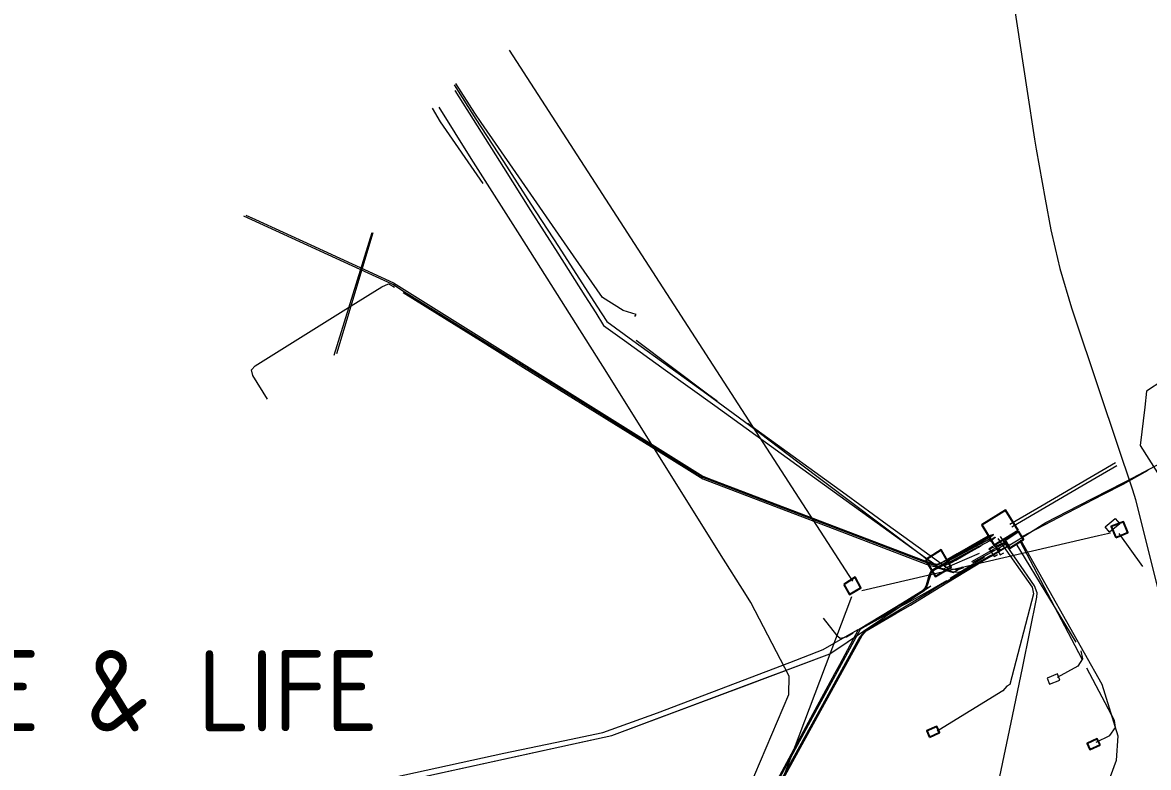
# Model space of a CAD drawing. Header units: metres. Extents: x 507606 to 508087, y 6966978 to 6967359.
# Drawn here: x 507727.2 to 507782.8, y 6967269.5 to 6967306.2 of the extents above; entities that cross this region are included whole.
import ezdxf

# ---------------------------------------------------------------- set-up
doc = ezdxf.new("R2010")
doc.units = ezdxf.units.M
for name, color, linetype, lineweight, true_color in [('C_FEAT', 7, 'EXISTING_COMMUNICATIONS', 0, 0xb061ff), ('C_UG_LINES', 7, 'EXISTING_COMMUNICATIONS', 0, 0xb061ff), ('E_FEAT', 7, 'EXISTING_ELECTRICITY', 0, 0xff2e2e), ('E_UG_LINES', 7, 'EXISTING_ELECTRICITY_UG', 0, 0xff2e2e)]:
    doc.layers.add(name, color=color, linetype=linetype, lineweight=lineweight, true_color=true_color)
for name, color, linetype in [('C_MANHOLE_PIT', 252, 'Continuous'), ('C_TEXT_5.0', 4, 'Continuous'), ('DR_GRATE', 142, 'Continuous')]:
    doc.layers.add(name, color=color, linetype=linetype)
for name, color, linetype, lineweight in [('D_UG_PIPES', 142, 'EXIST_SWD', 0), ('RW_UG_PIPES', 160, 'EXISTING_WAT_RECYCLED', 0), ('S_RM_UG_PIPES', 35, 'EXIST_RISINGMAIN', 0), ('W_AG_PIPES_N', 160, 'EXISTING_WATER', 0)]:
    doc.layers.add(name, color=color, linetype=linetype, lineweight=lineweight)
doc.layers.add('E_MANHOLE_PIT', color=7, linetype='Continuous', true_color=0xff2e2e)
doc.styles.add('ISOCP', font='isocp.shx')
doc.styles.get("Standard").update_dxf_attribs({"font": 'ARIALN.TTF'})
doc.linetypes.add('EXIST_RISINGMAIN', pattern='A,5,-2.5,5,-2,["RM",Standard,S=2.5,R=0,X=0,Y=-1.25],-5,5,-2.5,5,-2.5', length=34.5)
doc.linetypes.add('EXIST_SWD', pattern='A,5,-2.5,5,-2,["SWD",Standard,S=2.5,R=0,X=0,Y=-1.25],-8,5,-2.5,5,-2.5', length=37.5)
doc.linetypes.add('EXISTING_COMMUNICATIONS', pattern='A,2,-2,2,-2,2,-2,["COMS",Standard,S=2.5,R=0,X=0,Y=-1.25],-9.75,2,-2,2,-2', length=29.75)
doc.linetypes.add('EXISTING_ELECTRICITY', pattern='A,2,-2,2,-2,2,-2,["E",Standard,S=2.5,R=0,X=0,Y=-1.25],-3.4,2,-2,2,-2', length=23.4)
doc.linetypes.add('EXISTING_ELECTRICITY_UG', pattern='A,2,-2,2,-2,2,-2,["E-UG",Standard,S=2.5,R=0,X=0,Y=-1.25],-9.15,2,-2,2,-2', length=29.15)
doc.linetypes.add('EXISTING_WAT_RECYCLED', pattern='A,2,-2,2,-2,2,-2,["R",Standard,S=2.5,R=0,X=0,Y=-1.25],-4.4,2,-2,2,-2', length=24.4)
doc.linetypes.add('EXISTING_WATER', pattern='A,2,-2,2,-2,2,-2,["W",Standard,S=2.5,R=0,X=0,Y=-1.25],-4.4,2,-2,2,-2', length=24.4)

# ---------------------------------------------------------------- blocks, each defined once
blk = doc.blocks.new('XE_SURVEY')
at = {"layer": 'C_FEAT', "flags": 128}
blk.add_lwpolyline([(507703.465, 6967252.236), (507704.211, 6967250.918), (507704.289, 6967250.902), (507707.212, 6967252.651), (507711.503, 6967255.217), (507711.932, 6967255.474), (507714.077, 6967256.757), (507715.78, 6967257.806), (507716.204, 6967258.07), (507717.902, 6967259.128), (507718.326, 6967259.393), (507720.514, 6967260.602), (507722.735, 6967261.815), (507727.321, 6967263.728), (507729.675, 6967264.57), (507732.029, 6967265.412), (507732.509, 6967265.554), (507734.917, 6967266.226), (507737.806, 6967267.031), (507739.763, 6967267.446), (507742.208, 6967267.967), (507742.697, 6967268.073), (507744.651, 6967268.499), (507745.139, 6967268.606), (507750.024, 6967269.671), (507752.955, 6967270.314), (507756.285, 6967271.045), (507762.841, 6967273.497), (507767.04, 6967275.066), (507771.667, 6967278.175), (507772.033, 6967278.421)], dxfattribs=at)
at = {"layer": 'C_MANHOLE_PIT', "flags": 128}
for points in [[(507776.351, 6967281.162), (507775.722, 6967282.167), (507774.553, 6967281.436), (507775.169, 6967280.436), (507776.351, 6967281.162)], [(507771.767, 6967279.711), (507772.264, 6967278.889), (507773.039, 6967279.35), (507772.54, 6967280.204), (507771.767, 6967279.711)], [(507771.959, 6967270.958), (507772.46, 6967271.179), (507772.333, 6967271.479), (507771.828, 6967271.263), (507771.959, 6967270.958)]]:
    blk.add_lwpolyline(points, dxfattribs=at)
at = {"layer": 'C_UG_LINES'}
blk.add_line((507775.066, 6967280.747), (507775.195, 6967280.823), dxfattribs=at)
at = {"layer": 'C_UG_LINES', "flags": 128}
for points in [[(507775.08, 6967280.944), (507774.849, 6967280.886), (507773.327, 6967279.999), (507772.426, 6967279.474), (507772.225, 6967279.425), (507772.053, 6967279.477), (507771.052, 6967279.858), (507768.716, 6967280.748), (507763.576, 6967282.705), (507760.773, 6967283.775), (507745.913, 6967293.017), (507745.488, 6967293.281), (507745.428, 6967293.319), (507738.107, 6967296.677)], [(507738.194, 6967296.731), (507738.682, 6967296.507), (507741.409, 6967295.256), (507745.499, 6967293.38), (507760.765, 6967283.843), (507761.227, 6967283.655), (507772.008, 6967279.563), (507772.355, 6967279.504), (507772.732, 6967279.646), (507772.92, 6967279.749), (507773.358, 6967279.989), (507774.902, 6967280.834), (507775.123, 6967280.928)], [(507744.471, 6967295.854), (507742.678, 6967289.887)], [(507739.268, 6967287.649), (507738.544, 6967288.811), (507738.489, 6967289.084), (507738.669, 6967289.286), (507743.399, 6967292.25), (507744.912, 6967293.197), (507745.239, 6967293.345), (507745.466, 6967293.228), (507745.551, 6967293.175)], [(507745.976, 6967292.911), (507747.674, 6967291.854), (507749.796, 6967290.533), (507751.919, 6967289.213), (507754.042, 6967287.892), (507758.712, 6967284.986), (507760.772, 6967283.704), (507767.847, 6967281.003), (507771.117, 6967279.754), (507771.934, 6967279.442), (507772.302, 6967279.362), (507772.642, 6967279.481), (507772.974, 6967279.682)], [(507781.153, 6967284.492), (507777.265, 6967282.226), (507775.937, 6967281.452)], [(507776.039, 6967281.332), (507779.499, 6967283.364), (507781.224, 6967284.376)], [(507771.598, 6967278.176), (507771.748, 6967278.32), (507771.815, 6967278.472), (507771.974, 6967279.005), (507772.065, 6967279.202), (507772.815, 6967279.607), (507773.3, 6967279.875), (507774.9, 6967280.808), (507775.037, 6967280.863)], [(507775.121, 6967280.963), (507774.89, 6967280.842), (507773.402, 6967279.941), (507772.087, 6967279.167), (507771.856, 6967278.437), (507771.775, 6967278.271), (507771.712, 6967278.205), (507771.619, 6967278.128)], [(507773.256, 6967279.843), (507774.948, 6967280.752), (507775.019, 6967280.788)], [(507774.363, 6967268.099), (507775.053, 6967268.646), (507775.333, 6967268.767), (507775.437, 6967269.009), (507776.061, 6967271.996), (507776.573, 6967274.443), (507777.276, 6967277.87), (507777.289, 6967278.077), (507777.152, 6967278.426), (507775.48, 6967280.857)], [(507774.852, 6967280.621), (507774.983, 6967280.691), (507775.246, 6967280.827)], [(507774.96, 6967280.639), (507775.005, 6967280.663), (507775.214, 6967280.826)], [(507775.338, 6967280.76), (507777.03, 6967278.364), (507777.102, 6967278.032), (507775.941, 6967273.56), (507775.78, 6967273.466), (507775.582, 6967273.248), (507772.43, 6967271.307), (507772.353, 6967271.259)], [(507772.673, 6967279.398), (507773.078, 6967279.659), (507774.413, 6967280.382)], [(507772.764, 6967279.445), (507773.049, 6967279.595), (507774.521, 6967280.399)], [(507772.904, 6967279.492), (507773.261, 6967279.689), (507774.634, 6967280.494)], [(507773.285, 6967279.783), (507774.992, 6967280.674), (507775.056, 6967280.711)], [(507771.619, 6967278.128), (507771.712, 6967278.205), (507771.802, 6967278.396), (507771.952, 6967278.895), (507772.007, 6967279.065), (507772.125, 6967279.163), (507772.842, 6967279.551)], [(507771.667, 6967278.175), (507771.775, 6967278.271), (507771.856, 6967278.437), (507772.016, 6967278.988), (507772.087, 6967279.167), (507772.308, 6967279.297), (507772.868, 6967279.624)], [(507702.557, 6967253.758), (507704.211, 6967250.918), (507706.783, 6967252.394), (507713.648, 6967256.5), (507720.074, 6967260.363), (507722.27, 6967261.558), (507723.171, 6967261.991), (507727.24, 6967263.699), (507729.675, 6967264.57), (507732.029, 6967265.412), (507732.509, 6967265.554), (507734.435, 6967266.091), (507734.917, 6967266.226), (507736.843, 6967266.763), (507737.806, 6967267.031), (507739.763, 6967267.446), (507742.697, 6967268.073), (507744.651, 6967268.499), (507747.093, 6967269.032), (507751.978, 6967270.1), (507754.908, 6967270.743), (507756.285, 6967271.045), (507767.04, 6967275.066), (507772.033, 6967278.421)], [(507771.923, 6967278.352), (507771.119, 6967277.857), (507770.694, 6967277.594), (507768.992, 6967276.544), (507768.542, 6967276.278), (507767.603, 6967274.538), (507766.41, 6967272.341), (507765.218, 6967270.144), (507762.594, 6967265.31), (507762.343, 6967264.894), (507756.308, 6967261.347), (507754.152, 6967260.08), (507749.492, 6967257.159), (507745.257, 6967254.501), (507741.006, 6967251.87), (507738.878, 6967250.557), (507736.325, 6967248.982), (507734.263, 6967247.569), (507732.942, 6967246.638), (507732.132, 6967246.285), (507731.43, 6967245.851), (507728.498, 6967243.848), (507727.915, 6967243.099)], [(507732.06, 6967246.329), (507732.96, 6967246.719), (507733.793, 6967247.306), (507735.838, 6967248.744), (507737.964, 6967250.06), (507740.516, 6967251.637), (507742.642, 6967252.951), (507744.768, 6967254.267), (507749.01, 6967256.914), (507753.676, 6967259.826), (507754.101, 6967260.09), (507755.824, 6967261.105), (507757.977, 6967262.375), (507760.131, 6967263.644), (507762.285, 6967264.913), (507762.546, 6967265.307), (507764.922, 6967269.706), (507766.109, 6967271.906), (507767.297, 6967274.106), (507767.534, 6967274.546), (507768.453, 6967276.267), (507770.629, 6967277.595), (507771.885, 6967278.359)]]:
    blk.add_lwpolyline(points, dxfattribs=at)
at = {"layer": 'D_UG_PIPES', "flags": 128}
for points in [[(507751.213, 6967304.881), (507768.163, 6967278.659)], [(507768.631, 6967278.203), (507780.32, 6967280.918), (507780.899, 6967281.052)], [(507716.945, 6967228.716), (507720.995, 6967231.995), (507721.818, 6967232.661), (507728.342, 6967236.36), (507737.461, 6967241.566), (507738.86, 6967242.377), (507740.13, 6967243.174), (507740.978, 6967243.706), (507743.951, 6967245.551), (507752.042, 6967250.531), (507755.874, 6967252.889), (507757.149, 6967253.679), (507759.168, 6967254.942), (507759.638, 6967255.603), (507762.337, 6967262.6), (507763.94, 6967266.805), (507765.535, 6967271.013), (507768.136, 6967277.898)]]:
    blk.add_lwpolyline(points, dxfattribs=at)
at = {"layer": 'DR_GRATE', "flags": 128}
for points in [[(507781.162, 6967280.808), (507781.767, 6967281.062), (507781.551, 6967281.595), (507780.94, 6967281.359), (507781.162, 6967280.808)], [(507767.73, 6967278.488), (507768.023, 6967277.995), (507768.575, 6967278.326), (507768.293, 6967278.853), (507767.73, 6967278.488)]]:
    blk.add_lwpolyline(points, dxfattribs=at)
at = {"layer": 'E_FEAT', "flags": 128}
for points in [[(507780.857, 6967281.073), (507780.636, 6967281.347), (507781.142, 6967281.751), (507781.361, 6967281.48), (507780.857, 6967281.073)], [(507777.894, 6967273.565), (507778.407, 6967273.777), (507778.281, 6967274.081), (507777.781, 6967273.863), (507777.894, 6967273.565)]]:
    blk.add_lwpolyline(points, dxfattribs=at)
at = {"layer": 'E_MANHOLE_PIT', "flags": 128}
for points in [[(507775.932, 6967280.29), (507776.607, 6967280.711), (507776.364, 6967281.105), (507775.692, 6967280.673), (507775.932, 6967280.29)], [(507780.39, 6967270.58), (507780.249, 6967270.87), (507779.749, 6967270.639), (507779.882, 6967270.349), (507780.39, 6967270.58)]]:
    blk.add_lwpolyline(points, dxfattribs=at)
at = {"layer": 'E_UG_LINES'}
for p, q in [((507772.981, 6967278.808), (507774.686, 6967279.854)), ((507773.262, 6967278.936), (507774.99, 6967279.942))]:
    blk.add_line(p, q, dxfattribs=at)
at = {"layer": 'E_UG_LINES', "flags": 128}
for points in [[(507748.496, 6967303.167), (507749.564, 6967301.476), (507750.922, 6967299.377), (507752.28, 6967297.278), (507753.638, 6967295.179), (507755.539, 6967292.24), (507756.035, 6967291.473), (507757.319, 6967290.542), (507760.963, 6967287.901), (507763.072, 6967286.353), (507765.468, 6967284.548), (507769.462, 6967281.541), (507771.459, 6967280.037), (507771.875, 6967279.724), (507772.434, 6967279.303), (507773.13, 6967279.085), (507773.605, 6967279.364)], [(507757.416, 6967291.719), (507757.479, 6967291.817), (507756.837, 6967292.028), (507755.813, 6967292.669), (507754.381, 6967294.715), (507751.538, 6967298.828), (507749.832, 6967301.296), (507749.512, 6967301.759), (507748.579, 6967303.233)], [(507748.518, 6967302.88), (507750.923, 6967299.076), (507752.264, 6967296.966), (507753.605, 6967294.856), (507754.946, 6967292.746), (507755.482, 6967291.902), (507755.874, 6967291.286), (507756.904, 6967290.543), (507758.932, 6967289.081), (507761.365, 6967287.326), (507763.393, 6967285.864), (507765.42, 6967284.402), (507767.854, 6967282.647), (507771.504, 6967280.015), (507772.456, 6967279.328), (507773.068, 6967279.131), (507773.393, 6967279.101), (507773.7, 6967279.204), (507773.729, 6967279.22)], [(507742.563, 6967289.808), (507744.436, 6967295.866)], [(507757.48, 6967290.564), (507761.074, 6967287.857), (507761.474, 6967287.556)], [(507773.649, 6967279.317), (507773.37, 6967279.214), (507773.038, 6967279.253), (507772.816, 6967279.309), (507769.869, 6967281.445), (507767.845, 6967282.912), (507763.392, 6967286.14), (507762.987, 6967286.434)], [(507776.727, 6967280.932), (507777.574, 6967281.464), (507777.712, 6967281.552), (507779.347, 6967282.387), (507781.57, 6967283.532), (507782.012, 6967283.765), (507784.222, 6967284.934), (507785.031, 6967285.362)], [(507776.574, 6967280.873), (507778.343, 6967281.806), (507778.785, 6967282.039), (507780.566, 6967282.949), (507781.534, 6967283.439), (507782.768, 6967284.132)], [(507728.088, 6967242.604), (507728.905, 6967243.658), (507729.381, 6967244.125), (507729.802, 6967244.393), (507733.628, 6967246.762), (507736.217, 6967248.395), (507736.604, 6967248.605), (507740.419, 6967250.99), (507744.653, 6967253.649), (507748.884, 6967256.314), (507751.421, 6967257.915), (507755.661, 6967260.565), (507759.914, 6967263.194), (507762.531, 6967264.858), (507764.015, 6967267.557), (507766.424, 6967271.939), (507768.643, 6967275.975), (507768.84, 6967276.211), (507770.305, 6967277.058), (507771.022, 6967277.472), (507772.45, 6967278.342), (507774.586, 6967279.641), (507775.014, 6967279.899), (507776.727, 6967280.932)], [(507781.312, 6967281.008), (507782.483, 6967279.387)], [(507731.56, 6967245.563), (507733.262, 6967246.612), (507733.688, 6967246.875), (507735.391, 6967247.924), (507735.817, 6967248.186), (507737.519, 6967249.235), (507739.638, 6967250.562), (507744.297, 6967253.486), (507748.53, 6967256.146), (507752.762, 6967258.808), (507755.733, 6967260.66), (507759.982, 6967263.294), (507762.471, 6967264.901), (507763.982, 6967267.645), (507766.876, 6967272.901), (507768.494, 6967275.84), (507768.823, 6967276.234), (507769.33, 6967276.542), (507769.363, 6967276.562), (507771.927, 6967278.12), (507772.428, 6967278.425), (507774.157, 6967279.43), (507774.59, 6967279.681), (507775.627, 6967280.284), (507775.928, 6967280.458)], [(507775.782, 6967280.593), (507774.04, 6967279.61)], [(507775.835, 6967280.53), (507774.086, 6967279.559)], [(507775.792, 6967280.617), (507774.884, 6967280.225)], [(507775.089, 6967280.367), (507774.918, 6967280.262), (507775.155, 6967279.876), (507775.326, 6967279.981)], [(507775.406, 6967280.446), (507775.232, 6967280.345), (507775.46, 6967279.953), (507775.634, 6967280.054)], [(507775.463, 6967280.246), (507775.333, 6967280.171)], [(507775.815, 6967280.546), (507775.538, 6967280.377)], [(507775.9, 6967280.471), (507775.855, 6967280.445)], [(507776.227, 6967280.521), (507777.89, 6967277.78)], [(507779.511, 6967274.81), (507776.439, 6967280.637)], [(507776.461, 6967280.693), (507777.86, 6967278.217), (507780.485, 6967273.574), (507781.269, 6967271.026), (507781.18, 6967269.808), (507779.892, 6967266.257)], [(507774.425, 6967280.027), (507772.588, 6967279.235)], [(507775.151, 6967280.169), (507775.023, 6967280.091)], [(507768.89, 6967276.511), (507770.645, 6967277.47), (507770.816, 6967277.559), (507771.883, 6967278.146), (507772.83, 6967278.685)], [(507777.89, 6967277.78), (507777.89, 6967277.78), (507779.187, 6967275.642)], [(507768.632, 6967276.343), (507770.379, 6967277.316)], [(507766.718, 6967276.834), (507767.368, 6967275.996), (507767.563, 6967275.839), (507767.867, 6967275.917), (507768.195, 6967276.1)], [(507704.095, 6967251.256), (507713.212, 6967256.464), (507714.706, 6967257.336), (507717.022, 6967258.855), (507718.417, 6967259.77), (507721.338, 6967261.373), (507722.599, 6967262.065), (507725.876, 6967263.461), (507727.141, 6967263.999), (507731.026, 6967265.385), (507732.047, 6967265.749), (507736.294, 6967266.958), (507737.745, 6967267.371), (507740.681, 6967267.948), (507741.662, 6967268.14), (507746.06, 6967269.094), (507750.945, 6967270.157), (507753.881, 6967270.776), (507755.838, 6967271.189), (507758.528, 6967272.154), (507765.068, 6967274.649), (507766.716, 6967275.277), (507767.799, 6967275.915), (507768.451, 6967276.271)], [(507779.448, 6967275.212), (507779.531, 6967274.821), (507779.286, 6967274.463), (507778.268, 6967273.9)], [(507780.203, 6967270.714), (507780.872, 6967271.042), (507781.15, 6967271.43), (507781.107, 6967271.784), (507779.744, 6967274.368)]]:
    blk.add_lwpolyline(points, dxfattribs=at)
at = {"layer": 'RW_UG_PIPES', "flags": 128}
blk.add_lwpolyline([(507784.952, 6967326.004), (507786.663, 6967323.262), (507788.1, 6967321.217), (507788.736, 6967320.326), (507789.078, 6967320.109), (507789.399, 6967319.731), (507793.101, 6967314.871), (507792.594, 6967310.51), (507792.19, 6967307.033), (507791.585, 6967303.119), (507790.983, 6967299.125), (507790.419, 6967295.671), (507789.603, 6967290.234), (507789.438, 6967288.18), (507788.972, 6967288.18), (507785.981, 6967288.408), (507784.484, 6967288.509), (507783.486, 6967288.561), (507782.691, 6967288.036), (507782.595, 6967287.243), (507782.365, 6967285.348), (507785.363, 6967280.629), (507789.117, 6967274.72), (507792.871, 6967268.812), (507793.286, 6967268.577), (507798.499, 6967266.825), (507804.187, 6967264.914), (507808.926, 6967263.321), (507814.14, 6967261.569), (507818.879, 6967259.976), (507821.901, 6967258.96), (507825.578, 6967261.212), (507831.542, 6967264.877), (507837.911, 6967268.838), (507843.021, 6967271.983), (507843.446, 6967272.246), (507843.861, 6967272.525)], dxfattribs=at)
at = {"layer": 'S_RM_UG_PIPES'}
blk.add_lwpolyline([(507774.595, 6967319.52), (507774.563, 6967319.357), (507774.793, 6967315.794), (507774.826, 6967315.296), (507775.967, 6967308.252), (507776.767, 6967302.947), (507777.147, 6967300.477), (507777.236, 6967299.984), (507777.68, 6967297.524), (507777.956, 6967295.998), (507778.175, 6967295.075), (507778.407, 6967294.095), (507778.985, 6967292.147), (507780.401, 6967287.917), (507781.986, 6967283.175), (507782.134, 6967282.697), (507782.619, 6967280.757), (507784.211, 6967274.404)], dxfattribs=at)
at = {"layer": 'W_AG_PIPES_N', "flags": 128}
for points in [[(507702.417, 6967273.363), (507705.06, 6967269.119), (507709.023, 6967262.752), (507711.693, 6967258.524), (507714.635, 6967253.877), (507717.294, 6967249.643), (507719.906, 6967245.38), (507722.592, 6967240.996), (507725.285, 6967240.035), (507726.914, 6967241.194), (507727.333, 6967241.468), (507729.424, 6967242.837), (507731.098, 6967243.933), (507731.934, 6967244.48), (507733.607, 6967245.576), (507735.79, 6967246.793), (507740.16, 6967249.222), (507744.466, 6967251.763), (507746.988, 6967253.387), (507753.276, 6967257.474), (507757.462, 6967260.209), (507758.296, 6967260.761), (507758.803, 6967261.065), (507760.119, 6967261.565), (507760.321, 6967262.018), (507763.059, 6967268.461), (507765.014, 6967273.062), (507765.032, 6967273.968), (507763.14, 6967277.603), (507762.927, 6967277.944), (507761.602, 6967280.064), (507756.031, 6967288.965), (507751.747, 6967295.721), (507749.336, 6967299.521), (507747.747, 6967302.065)], [(507747.403, 6967302.019), (507747.801, 6967301.344), (507749.911, 6967298.284)]]:
    blk.add_lwpolyline(points, dxfattribs=at)

msp = doc.modelspace()

# ---------------------------------------------------------------- texts
at = {"layer": 'C_TEXT_5.0', "insert": (507715.744, 6967275.245), "char_height": 4, "width": 28.6436, "attachment_point": 1, "style": 'ISOCP', "bg_fill": 3, "box_fill_scale": 1.25, "bg_fill_color": 256, "bg_fill_transparency": 0}
msp.add_mtext('HOME & LIFE', dxfattribs=at)

# ---------------------------------------------------------------- next in the draw order: block references
msp.add_blockref('XE_SURVEY', (0, 0))

doc.saveas('drawing.dxf')
